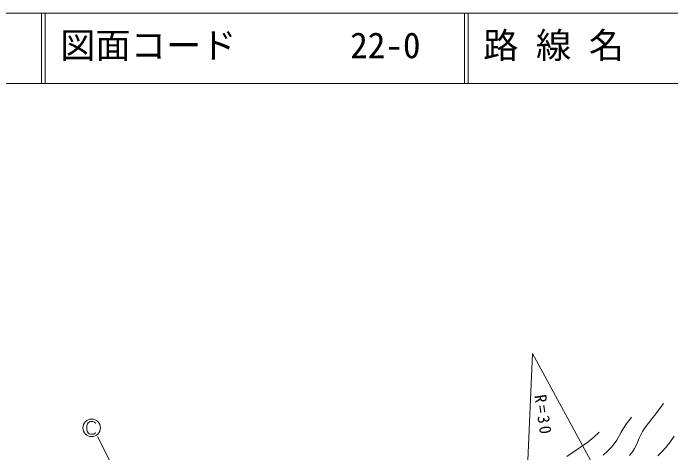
# Model space of a CAD drawing. Units: millimetres, scale not verified. Extents: x -625 to 692600, y -625 to 365855.
# Drawn here: x 126311 to 219604, y 303406 to 365855 of the extents above; entities that cross this region are included whole.
import ezdxf
from ezdxf.enums import TextEntityAlignment as Align

# ---------------------------------------------------------------- set-up
doc = ezdxf.new("R2010")
doc.units = ezdxf.units.MM
doc.header["$LTSCALE"] = 1000
doc.layers.add('S-SUV', color=7, linetype='Continuous', lineweight=13)
doc.styles.add('ＭＳ ゴシック', font='')
doc.styles.get('ＭＳ ゴシック').set_extended_font_data('MS Gothic')

msp = doc.modelspace()

# ---------------------------------------------------------------- linework, layer by layer
at = {"layer": 'S-SUV'}
for p, q in [((692600, 365855), (52600, 365855)), ((130350, 365855), (130350, 355855)), ((130850, 365855), (130850, 355855)), ((190350, 365855), (190350, 355855)), ((190850, 365855), (190850, 355855)), ((52600, 355855), (692600, 355855)), ((198663, 287134), (199974, 317503)), ((214338, 291178), (199974, 317503)), ((217598, 309115), (218564, 310410)), ((216605, 307844), (217598, 309115)), ((213224, 307446), (213622, 307971)), ((213622, 307971), (214044, 308492)), ((136835, 307516), (136785, 307266)), ((136785, 307266), (136785, 306654)), ((136954, 307691), (136835, 307516)), ((137154, 307829), (136954, 307691)), ((137348, 307866), (137154, 307829)), ((137591, 307866), (137348, 307866)), ((137735, 307829), (137591, 307866)), ((137854, 307760), (137735, 307829)), ((137941, 307672), (137854, 307760)), ((137991, 307554), (137941, 307672)), ((212551, 306340), (213224, 307446)), ((215587, 306423), (216067, 307145)), ((216067, 307145), (216605, 307844)), ((136785, 306654), (136835, 306391)), ((136835, 306391), (136929, 306235)), ((136929, 306235), (137110, 306104)), ((137110, 306104), (137335, 306054)), ((137335, 306054), (137573, 306054)), ((137573, 306054), (137754, 306072)), ((137754, 306072), (137848, 306129)), ((137848, 306129), (137935, 306210)), ((137935, 306210), (137973, 306297)), ((208658, 305619), (209439, 306364)), ((211930, 305200), (212551, 306340)), ((215129, 305504), (215587, 306423)), ((146993, 288327), (138298, 305717)), ((207851, 304919), (208658, 305619)), ((211579, 304681), (211930, 305200)), ((214728, 304563), (215129, 305504)), ((219463, 304876), (220074, 305766)), ((204861, 302888), (207851, 304919)), ((210612, 303627), (211185, 304204)), ((211185, 304204), (211579, 304681)), ((214463, 304027), (214728, 304563)), ((218323, 303537), (218916, 304187)), ((218916, 304187), (219463, 304876)), ((210005, 303101), (210612, 303627)), ((213757, 303038), (214150, 303530)), ((214150, 303530), (214463, 304027)), ((217755, 303003), (218323, 303537))]:
    msp.add_line(p, q, dxfattribs=at)
msp.add_circle((137441, 306960), 1244, dxfattribs=at)

# ---------------------------------------------------------------- texts
at = {"layer": 'S-SUV', "style": 'ＭＳ ゴシック'}
for s, p in [('図面コード', (132980, 358355)), ('22-0', (174121, 358355)), ('路 線 名', (192980, 358355))]:
    msp.add_text(s, height=3666, dxfattribs=at).set_placement(p, align=Align.BOTTOM_LEFT)
at = {"layer": 'S-SUV', "insert": (200208, 311547), "char_height": 1686, "attachment_point": 7, "rotation": 278.4, "style": 'ＭＳ ゴシック'}
msp.add_mtext('\\T1.3;R=30', dxfattribs=at)

doc.saveas('drawing.dxf')
